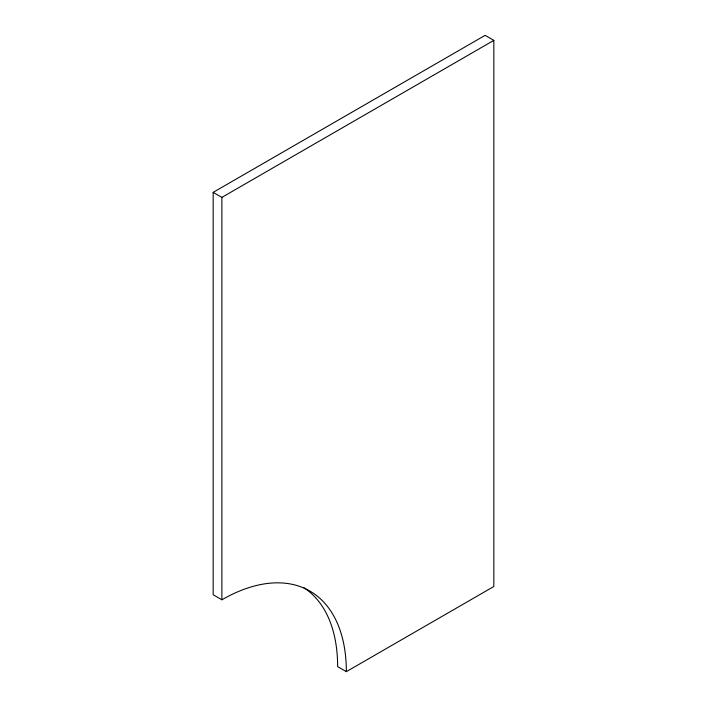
<?xml version="1.0" encoding="UTF-8"?>
<svg xmlns="http://www.w3.org/2000/svg" width="707" height="707" viewBox="0 0 707 707"><rect width="100%" height="100%" fill="white"/><g stroke="black" fill="none" stroke-linecap="round" stroke-linejoin="round"><path stroke-width="1.06" d="M346.342 671.65A176.016 101.622 -60 0 0 221.883 599.792L213.169 594.764L213.169 192.357L485.117 35.35L493.831 40.379L493.831 586.501L346.342 671.65L337.628 666.621A176.016 101.622 -60 0 0 303.789 587.65M213.169 192.357L221.883 197.386L493.831 40.379M221.883 197.386L221.883 599.792"/></g></svg>
